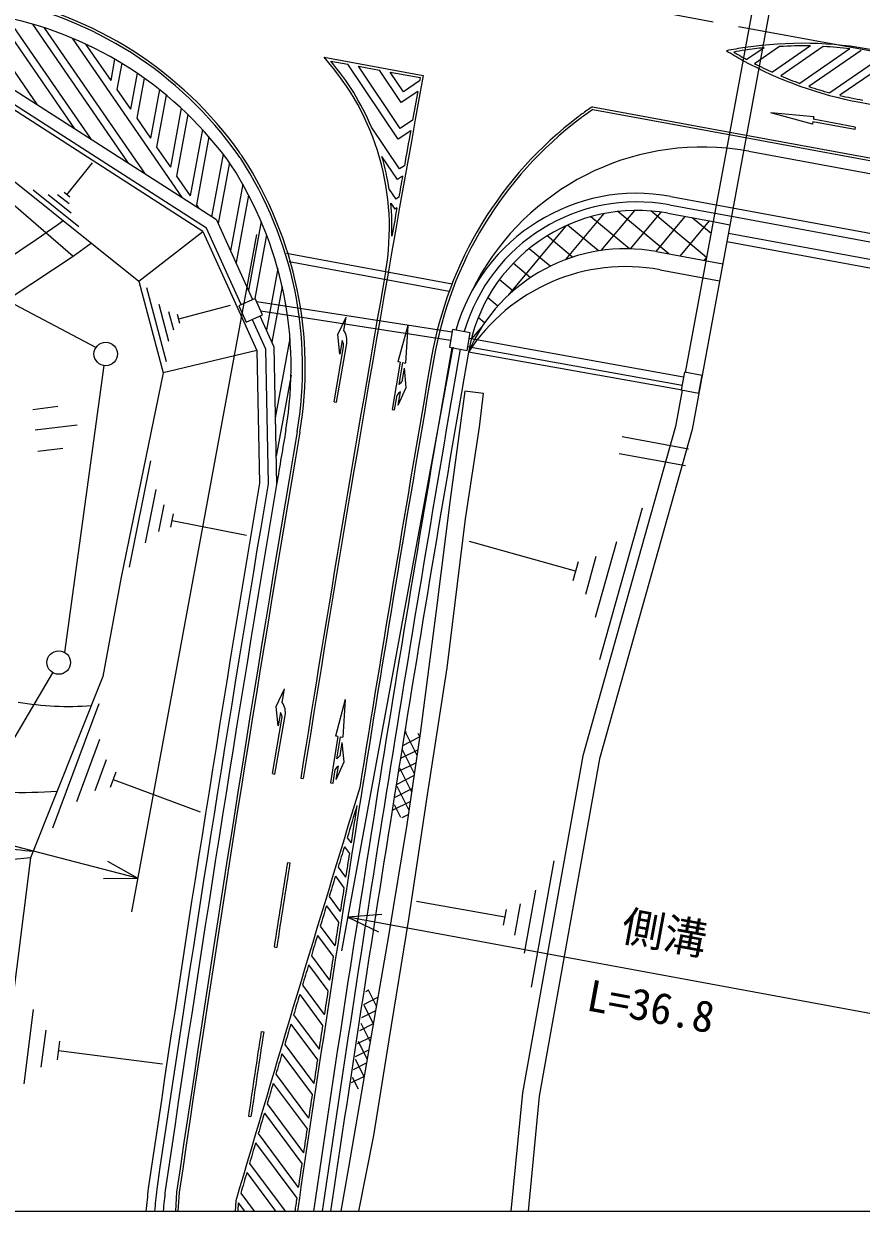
# Model space of a CAD drawing. Units: millimetres, scale not verified. Extents: x 40000 to 680000, y 20000 to 380000.
# Drawn here: x 480462 to 529441, y 204999 to 274464 of the extents above; entities that cross this region are included whole.
import ezdxf
from ezdxf.enums import TextEntityAlignment as Align

# ---------------------------------------------------------------- set-up
doc = ezdxf.new("R2010")
doc.units = ezdxf.units.MM
doc.header["$LTSCALE"] = 1000
doc.linetypes.add('CHAIN', pattern=[18.5, 12, -1.5, 3.5, -1.5])
for name, color, linetype, lineweight in [('M-BGD', 7, 'Continuous', 25), ('M-BMK', 2, 'CHAIN', 13), ('M-TTL-BAND', 7, 'Continuous', 25)]:
    doc.layers.add(name, color=color, linetype=linetype, lineweight=lineweight)
doc.styles.add('@ＭＳ ゴシック', font='')
doc.styles.add('ＭＳ ゴシック', font='')
doc.styles.get('@ＭＳ ゴシック').set_extended_font_data('@MS Gothic')
doc.styles.get('ＭＳ ゴシック').set_extended_font_data('MS Gothic')

msp = doc.modelspace()

# ---------------------------------------------------------------- linework, layer by layer
at = {"layer": 'M-BGD'}
for p, q in [((477474, 275202), (481253, 269714)), ((478865, 274946), (483426, 268321)), ((479499, 274818), (484404, 267694)), ((480969, 274446), (486577, 266301)), ((481663, 274232), (487554, 265674)), ((483296, 273624), (489727, 264281)), ((484081, 273277), (485547, 271148)), ((523762, 273059), (522757, 272366)), ((524659, 273130), (523206, 272129)), ((526472, 273164), (524243, 271629)), ((527223, 273135), (524729, 271417)), ((485777, 272395), (485547, 271148)), ((498024, 272503), (503824, 271433)), ((528782, 272994), (525853, 270977)), ((529441, 272901), (526381, 270794)), ((530841, 272651), (527608, 270425)), ((531467, 272535), (528186, 270277)), ((491726, 263000), (477997, 271801)), ((486189, 272150), (485907, 270624)), ((498420, 272278), (499413, 272095)), ((502354, 267716), (499413, 272095)), ((502476, 268340), (500032, 271980)), ((500032, 271980), (501270, 271752)), ((502539, 269861), (501270, 271752)), ((502662, 270486), (501888, 271638)), ((501888, 271638), (503650, 271313)), ((487098, 271567), (486709, 269459)), ((487504, 271285), (487070, 268935)), ((503616, 271127), (502662, 270486)), ((490937, 262320), (477676, 270843)), ((485907, 270624), (486709, 269459)), ((488397, 270615), (487872, 267770)), ((488795, 270292), (488233, 267246)), ((503505, 270510), (502539, 269861)), ((489670, 269525), (489035, 266081)), ((513719, 269607), (521748, 268126)), ((529361, 269873), (536665, 268526)), ((487070, 268935), (487872, 267770)), ((490060, 269155), (489396, 265557)), ((513752, 269449), (521721, 267978)), ((526662, 269024), (524163, 269256)), ((526581, 268581), (524163, 269256)), ((526581, 268581), (524163, 269256)), ((526662, 269024), (524163, 269256)), ((526662, 269024), (526635, 268876)), ((526662, 269024), (526635, 268876)), ((529094, 268423), (526635, 268876)), ((529094, 268423), (526635, 268876)), ((490914, 268276), (490198, 264392)), ((502442, 265970), (500803, 268411)), ((503090, 268210), (502354, 267716)), ((503201, 268827), (502476, 268340)), ((526608, 268729), (526581, 268581)), ((526608, 268729), (526581, 268581)), ((529066, 268275), (526608, 268729)), ((529066, 268275), (526608, 268729)), ((529094, 268423), (529066, 268275)), ((529094, 268423), (529066, 268275)), ((491294, 267852), (490559, 263868)), ((521721, 267978), (542754, 264097)), ((521748, 268126), (542780, 264245)), ((488233, 267246), (489035, 266081)), ((492124, 266840), (491448, 263178)), ((522875, 267003), (541699, 263529)), ((482988, 264462), (484484, 266333)), ((492490, 266345), (491831, 262770)), ((502319, 265346), (501409, 266701)), ((502723, 266159), (502442, 265970)), ((489396, 265557), (490198, 264392)), ((502613, 265543), (502319, 265346)), ((483683, 262592), (481011, 264729)), ((493272, 265071), (492553, 261176)), ((501830, 264776), (502220, 264195)), ((483229, 263393), (481893, 264462)), ((483109, 263928), (482440, 264462)), ((483155, 264329), (482821, 264596)), ((493614, 264444), (492884, 260490)), ((501929, 263969), (502166, 263617)), ((502394, 264312), (502220, 264195)), ((518313, 264361), (520963, 263873)), ((490559, 263868), (490705, 263655)), ((502285, 263696), (502166, 263617)), ((512174, 260675), (514412, 263361)), ((514237, 261198), (516191, 263543)), ((518190, 260998), (515208, 263482)), ((515944, 261294), (517734, 263443)), ((520394, 260789), (517127, 263511)), ((518132, 263378), (520782, 262889)), ((518223, 263870), (520873, 263381)), ((520873, 263381), (521856, 263199)), ((520963, 263873), (542025, 259986)), ((491726, 263000), (493841, 258334)), ((494346, 262902), (493601, 258864)), ((508824, 258606), (512198, 262656)), ((514074, 261173), (512261, 262684)), ((515881, 261295), (513625, 263175)), ((517440, 261136), (519151, 263190)), ((518850, 260876), (520561, 262930)), ((520655, 262199), (519554, 263116)), ((520782, 262889), (521765, 262708)), ((521856, 263199), (541943, 259493)), ((484686, 255529), (472355, 262017)), ((494068, 262142), (486755, 222509)), ((487196, 259411), (490937, 262320)), ((490937, 262320), (494099, 255344)), ((494661, 262126), (493972, 258393)), ((512559, 260809), (511065, 262054)), ((521675, 262216), (541815, 258499)), ((511245, 260276), (510011, 261305)), ((521584, 261724), (541751, 258003)), ((487118, 224476), (346756, 260840)), ((495832, 261036), (505510, 259250)), ((495977, 260551), (505348, 258822)), ((517464, 261132), (521342, 260416)), ((520260, 260616), (520392, 260774)), ((495312, 260145), (494649, 256552)), ((510091, 259611), (509084, 260450)), ((517683, 260075), (521161, 259433)), ((509073, 258832), (508279, 259493)), ((488804, 254688), (487655, 259012)), ((495575, 259091), (494974, 255835)), ((508181, 257948), (507596, 258436)), ((488949, 255884), (488374, 258046)), ((489526, 257195), (492553, 257999)), ((505510, 256418), (494085, 258196)), ((489238, 256540), (488950, 257621)), ((489598, 256925), (489454, 257465)), ((493819, 257171), (494597, 255457)), ((494275, 257378), (495095, 255569)), ((505424, 255926), (494332, 257652)), ((499178, 256521), (499315, 257309)), ((499178, 256521), (499315, 257309)), ((507409, 256964), (507039, 257273)), ((502930, 256820), (502335, 254690)), ((502930, 256820), (502778, 254613)), ((506673, 256025), (507229, 256692)), ((496031, 256053), (495175, 251412)), ((498757, 252332), (499349, 255752)), ((499076, 255930), (498939, 255142)), ((499076, 255930), (498939, 255142)), ((519047, 253797), (506511, 256054)), ((494099, 255344), (488623, 254041)), ((494099, 255344), (494249, 247589)), ((494597, 255457), (494750, 247552)), ((495095, 255569), (495251, 247515)), ((498609, 252357), (499163, 255559)), ((505564, 255554), (499047, 220241)), ((518960, 253305), (506423, 255562)), ((518963, 253033), (506464, 255252)), ((482856, 237689), (485163, 254466)), ((502482, 254664), (502007, 251905)), ((502482, 254664), (502335, 254690)), ((502409, 253358), (502630, 254639)), ((502591, 253529), (502727, 254318)), ((502630, 254639), (502778, 254613)), ((496094, 253911), (495219, 249168)), ((502353, 252150), (502489, 252938)), ((502353, 252150), (502489, 252938)), ((498609, 252357), (498757, 252332)), ((502154, 251880), (502302, 252738)), ((480985, 251906), (482450, 252085)), ((502007, 251905), (502154, 251880)), ((483576, 250982), (481133, 250685)), ((515468, 250315), (519346, 249599)), ((481282, 249464), (482748, 249642)), ((486647, 242673), (487892, 248900)), ((515286, 249331), (519165, 248616)), ((487581, 244105), (488204, 247219)), ((488359, 244759), (488671, 246316)), ((516634, 246118), (514143, 237260)), ((489060, 245024), (489216, 245802)), ((489138, 245413), (493497, 244541)), ((512731, 242436), (506530, 244180)), ((515126, 244152), (513880, 239723)), ((513928, 243294), (513306, 241080)), ((512887, 242990), (512576, 241882)), ((471766, 218823), (482160, 236504)), ((495576, 234765), (495713, 235553)), ((495576, 234765), (495713, 235553)), ((499250, 234933), (498685, 232795)), ((499250, 234933), (499129, 232724)), ((482165, 227434), (484870, 234695)), ((495474, 234174), (495337, 233385)), ((495474, 234174), (495337, 233385)), ((495007, 230601), (495562, 233803)), ((495155, 230575), (495748, 233996)), ((498833, 232771), (498404, 230058)), ((498833, 232771), (498685, 232795)), ((498778, 231464), (498981, 232748)), ((498981, 232748), (499129, 232724)), ((502622, 232251), (503611, 232751)), ((502732, 233006), (502847, 233065)), ((502752, 233079), (503456, 231688)), ((503512, 232962), (503613, 232762)), ((483567, 228978), (484920, 232609)), ((498958, 231638), (499082, 232428)), ((502588, 232018), (503298, 230614)), ((484631, 229616), (485308, 231431)), ((502513, 231495), (503501, 231995)), ((485527, 229799), (485865, 230707)), ((498552, 230034), (498680, 230843)), ((498552, 230034), (498680, 230843)), ((498739, 230255), (498864, 231045)), ((498739, 230255), (498864, 231045)), ((502403, 230739), (503390, 231238)), ((502432, 230942), (503141, 229541)), ((485696, 230253), (490779, 228359)), ((495007, 230601), (495155, 230575)), ((496661, 230336), (496809, 230313)), ((498404, 230058), (498552, 230034)), ((498404, 230058), (498552, 230034)), ((502294, 229984), (503279, 230482)), ((502184, 229228), (503168, 229725)), ((502276, 229865), (502984, 228467)), ((502075, 228472), (503057, 228969)), ((502121, 228789), (502497, 228044)), ((502598, 228036), (502946, 228213)), ((499376, 226852), (499602, 226547)), ((499212, 226317), (499504, 225925)), ((487118, 224476), (485378, 225462)), ((495878, 225398), (496026, 225375)), ((498850, 225128), (499286, 224542)), ((511462, 225493), (510142, 218114)), ((485118, 224459), (487118, 224476)), ((498688, 224593), (499189, 223919)), ((510394, 223780), (509734, 220091)), ((498326, 223403), (498972, 222535)), ((508588, 222199), (503423, 223123)), ((509491, 222990), (509161, 221145)), ((498164, 222867), (498875, 221911)), ((501404, 222366), (499410, 222208)), ((508671, 222660), (508506, 221738)), ((497804, 221676), (498659, 220525)), ((535570, 215535), (499410, 222208)), ((499410, 222208), (501216, 221348)), ((497642, 221139), (498563, 219901)), ((495107, 220458), (495255, 220435)), ((497282, 219947), (498348, 218513)), ((497120, 219410), (498252, 217888)), ((496762, 218217), (498039, 216499)), ((496600, 217679), (497943, 215873)), ((500354, 217097), (501178, 217514)), ((500476, 217859), (500649, 217946)), ((500595, 217954), (501086, 216983)), ((480483, 212451), (481035, 216797)), ((500233, 216335), (501045, 216746)), ((500348, 217058), (500908, 215951)), ((496243, 216485), (497732, 214482)), ((481490, 213427), (481766, 215600)), ((494348, 215515), (494497, 215493)), ((496082, 215947), (497636, 213856)), ((500111, 215573), (500913, 215979)), ((500180, 216005), (500729, 214919)), ((482429, 213860), (482566, 214947)), ((495725, 214751), (497426, 212463)), ((499989, 214811), (500780, 215211)), ((500012, 214953), (500551, 213886)), ((482497, 214403), (488581, 213631)), ((495564, 214213), (497331, 211836)), ((499867, 214049), (500647, 214444)), ((499745, 213287), (500515, 213676)), ((499843, 213901), (500373, 212854)), ((495208, 213016), (497122, 210442)), ((499623, 212525), (500382, 212909)), ((499675, 212848), (500023, 212161)), ((495048, 212477), (497028, 209814)), ((500246, 212140), (500250, 212142)), ((494692, 211279), (496820, 208418)), ((493602, 210571), (493750, 210549)), ((494533, 210740), (496726, 207790)), ((494178, 209541), (496519, 206392)), ((494019, 209001), (496426, 205763)), ((493665, 207801), (495747, 205000)), ((493506, 207260), (495187, 205000)), ((489402, 206113), (489331, 205000)), ((489551, 206091), (489481, 205000)), ((493153, 206059), (493941, 205000)), ((492865, 205603), (492827, 205000)), ((493008, 205500), (492976, 205000)), ((493008, 205500), (493380, 205000))]:
    msp.add_line(p, q, dxfattribs=at)
for points in [[(541564, 370000), (541329, 368729), (537700, 349061), (526812, 290057), (523183, 270389), (519553, 250721), (514139, 231467), (510611, 211741), (509956, 205000)], [(540547, 370000), (540346, 368910), (536716, 349242), (525829, 290238), (522199, 270570), (519153, 254062)], [(483355, 260848), (476781, 266530), (463612, 273438)], [(466933, 272826), (475268, 268452), (477062, 267514), (487196, 259411), (488623, 254041), (486159, 242083), (485094, 236290), (480863, 225664), (479211, 212641), (478571, 205000)], [(493185, 258037), (491158, 262509), (477727, 271119), (468456, 272829)], [(484426, 261624), (483358, 260851), (478448, 257608), (473861, 254920), (470182, 253414)], [(498939, 255142), (498831, 256277), (499315, 257309)], [(498939, 255142), (498831, 256277), (499315, 257309)], [(502353, 252150), (502836, 253183), (502727, 254318)], [(502353, 252150), (502836, 253183), (502727, 254318)], [(507340, 252832), (506248, 252980), (505394, 246629), (504575, 240147), (503639, 232942), (502861, 227630), (501801, 221116), (500613, 214246), (499457, 207555), (499002, 205000)], [(518963, 253033), (518570, 250902), (513156, 231648), (509627, 211923), (508955, 205000)], [(500067, 205000), (500928, 209428), (501832, 215020), (502982, 222093), (504073, 229350), (505219, 236785), (506294, 245507), (507112, 250875), (507340, 252832)], [(495337, 233385), (495230, 234520), (495713, 235553)], [(495337, 233385), (495230, 234520), (495713, 235553)], [(498739, 230255), (499207, 231295), (499082, 232428)], [(498739, 230255), (499207, 231295), (499082, 232428)], [(480863, 225664), (479664, 225560), (477771, 209375), (477450, 205000)]]:
    msp.add_lwpolyline(points, dxfattribs=at)
for points in [[(493992, 258402), (493035, 257969), (493469, 257012), (494425, 257446)], [(506572, 256392), (505538, 256574), (505356, 255540), (506390, 255358)], [(520130, 253894), (519096, 254076), (518914, 253042), (519948, 252859)]]:
    msp.add_lwpolyline(points, close=True, dxfattribs=at)
for centre in [(485257, 255147), (482508, 237097)]:
    msp.add_circle(centre, 687, dxfattribs=at)
for centre, radius, start, end in [((474685, 253854), 22425, 35.32502, 79.54506), ((474685, 253854), 22575, 35.32502, 79.54506), ((474899, 253560), 21750, 36.71163, 79.54506), ((525984, 250744), 22575, 98.46384, 101.27867), ((525984, 250744), 22425, 95.68524, 98.59525), ((525984, 250744), 22575, 79.24478, 98.46384), ((525984, 250744), 22425, 88.75284, 93.38624), ((525984, 250744), 22425, 82.83172, 86.83128), ((486923, 262527), 14925, 350.05642, 41.94555), ((533458, 292073), 22575, 238.22057, 241.02812), ((525984, 250744), 22425, 98.59525, 100.2853), ((533458, 292073), 22425, 239.21394, 240.89971), ((533458, 292073), 22575, 241.02812, 259.54506), ((533458, 292073), 22425, 240.89971, 241.49825), ((486923, 262527), 15075, 22.97478, 40.30125), ((533458, 292073), 22425, 242.79569, 245.73806), ((2473378, -85722), 2001675, 169.72179, 170.91584), ((2473378, -85722), 2001825, 169.72607, 169.73148), ((533458, 292073), 22425, 247.09193, 250.17744), ((2473378, -85722), 2001825, 169.74943, 169.79837), ((533458, 292073), 22425, 251.60494, 254.87907), ((533458, 292073), 22425, 256.40479, 259.93497), ((525984, 251253), 22075, 123.7518, 125.66619), ((526541, 251044), 22575, 127.20494, 170.18603), ((526541, 251044), 22425, 127.20494, 170.18603), ((517471, 262992), 7575, 125.11806, 127.20494), ((517471, 262992), 7425, 125.11806, 127.20494), ((525984, 251253), 21925, 123.91077, 125.66619), ((2473378, -85722), 2001825, 169.8163, 169.87595), ((486923, 262527), 7425, 33.03452, 35.32502), ((486923, 262527), 7575, 33.03452, 35.32502), ((520153, 252252), 15000, 84.56252, 153.85561), ((520153, 252252), 15000, 79.54506, 84.56252), ((486923, 262527), 6750, 33.03452, 36.71163), ((474348, 254350), 21750, 350.34536, 33.03452), ((474348, 254350), 22425, 350.34536, 33.03452), ((474348, 254350), 22575, 350.34536, 33.03452), ((486923, 262527), 15075, 8.58044, 16.07313), ((2473378, -85722), 2001825, 169.89386, 169.92965), ((486923, 262527), 15075, 358.11562, 5.48959), ((516317, 253544), 11000, 79.54506, 164.19622), ((516317, 253544), 10500, 79.54506, 163.91873), ((2473378, -85722), 2001825, 169.94754, 169.99593), ((516317, 253544), 10000, 79.54506, 170.16525), ((435100, 329175), 81593, 297.10625, 305.74398), ((515649, 251298), 10000, 79.54506, 156.70819), ((2473378, -85722), 2001825, 170.05642, 170.91584), ((515687, 249257), 11000, 79.54506, 146.97603), ((498366, 255937), 1000, 349.35475, 35.75193), ((498366, 255937), 1000, 349.35475, 35.75193), ((498670, 255638), 500, 350.92791, 35.7508), ((498670, 255638), 500, 350.92791, 35.7508), ((2473378, -85722), 1997250, 170.16255, 171.63024), ((2473378, -85722), 1996750, 170.16259, 171.62812), ((2473378, -85722), 1996250, 170.16525, 171.62601), ((2473378, -85722), 1998175, 170.18591, 171.63414), ((2473378, -85722), 1998325, 170.18603, 170.91585), ((502747, 252510), 500, 121.09893, 152.87193), ((503181, 252722), 1000, 126.16332, 140.52483), ((2473378, -85722), 2005325, 170.34536, 171.63204), ((2473378, -85722), 2005175, 170.34536, 171.63204), ((2473378, -85722), 2006000, 170.34536, 170.4377), ((2473378, -85722), 2007000, 170.44037, 171.63254), ((2473378, -85722), 2006500, 170.43904, 171.63204), ((2473378, -85722), 2006000, 170.4377, 171.63204), ((483073, 251292), 16764, 259.90312, 274.58742), ((495068, 233882), 500, 350.92791, 35.7508), ((495068, 233882), 500, 350.92791, 35.7508), ((494765, 234181), 1000, 349.35475, 35.75193), ((494765, 234181), 1000, 349.35475, 35.75193), ((499559, 230839), 1000, 126.96836, 141.32987), ((499128, 230621), 500, 121.90397, 153.67697), ((480424, 259935), 30432, 268.14221, 273.75571), ((2430230, -362282), 2018880, 162.94651, 163.66295), ((2416164, -358063), 2004047, 162.97421, 163.03025), ((2473378, -85722), 1998325, 170.94656, 171.00983), ((483918, 260477), 34537, 258.59442, 265.18905), ((2416164, -358063), 2004047, 163.04623, 163.08177), ((2473378, -85722), 1998325, 171.02788, 171.06802), ((2473378, -85722), 2001825, 171.05896, 171.20207), ((2473378, -85722), 2001675, 171.05896, 171.20207), ((2416164, -358063), 2004047, 163.09776, 163.13332), ((2473378, -85722), 1998325, 171.08609, 171.12627), ((2416164, -358063), 2004047, 163.14933, 163.18491), ((2473378, -85722), 1998325, 171.14436, 171.18459), ((2416164, -358063), 2004047, 163.20093, 163.23653), ((2473378, -85722), 1998325, 171.20269, 171.24296), ((2416164, -358063), 2004047, 163.25256, 163.28819), ((2416164, -358063), 2004047, 163.30423, 163.33988), ((2473378, -85722), 1998325, 171.26108, 171.30139), ((2473378, -85722), 2001825, 171.34519, 171.4883), ((2473378, -85722), 2001675, 171.34519, 171.4883), ((2416164, -358063), 2004047, 163.35593, 163.39161), ((2473378, -85722), 1998325, 171.31953, 171.35987), ((2416164, -358063), 2004047, 163.40767, 163.44337), ((2473378, -85722), 1998325, 171.37804, 171.41842), ((2416164, -358063), 2004047, 163.45944, 163.49517), ((2473378, -85722), 1998325, 171.4366, 171.47703), ((2416164, -358063), 2004047, 163.51125, 163.547), ((2473378, -85722), 1998325, 171.49523, 171.53569), ((2416164, -358063), 2004047, 163.5631, 163.59887), ((2473378, -85722), 1998325, 171.55391, 171.59442), ((2416164, -358063), 2004047, 163.61497, 163.65077), ((2485251, 1009), 2008034, 174.131, 174.16941), ((2482218, 1275), 2004490, 174.13032, 174.16671), ((2485246, 971), 2007033, 174.13066, 174.16541), ((2473378, -85722), 1998325, 171.61266, 171.63477)]:
    msp.add_arc(centre, radius, start, end, dxfattribs=at)
at = {"layer": 'M-BMK'}
msp.add_line((467686, 284381), (544882, 270136), dxfattribs=at)
at = {"layer": 'M-TTL-BAND'}
msp.add_line((40000, 205000), (579000, 205000), dxfattribs=at)

# ---------------------------------------------------------------- texts
at = {"layer": 'M-BGD', "style": 'ＭＳ ゴシック'}
msp.add_text('側溝', height=1833, rotation=349.545, dxfattribs=at).set_placement((517672, 219855), align=Align.BOTTOM_CENTER)
at = {"layer": 'M-BGD', "style": '@ＭＳ ゴシック'}
msp.add_text('L=36.8', height=1833, rotation=349.545, dxfattribs=at).set_placement((517309, 217888), align=Align.TOP_CENTER)

doc.saveas('drawing.dxf')
